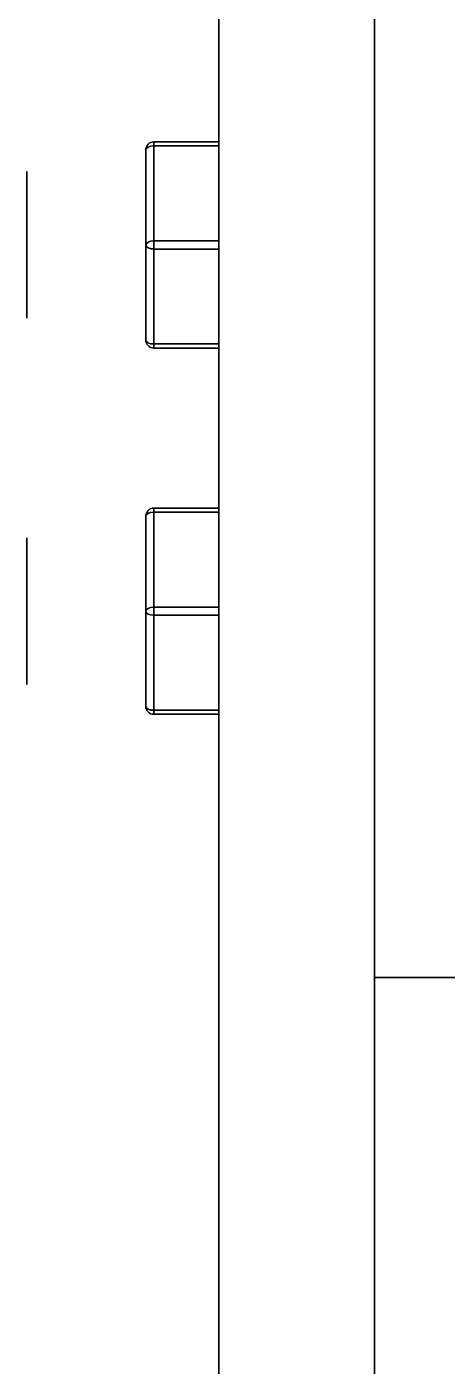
# Model space of a CAD drawing. Header units: millimetres. Extents: x -125 to 1811, y -680 to 320.
# Drawn here: x 1260.9 to 1306.8, y -387.2 to -240.9 of the extents above; entities that cross this region are included whole.
import ezdxf

# ---------------------------------------------------------------- set-up
doc = ezdxf.new("R2010")
doc.units = ezdxf.units.MM
doc.header["$MEASUREMENT"] = 0

msp = doc.modelspace()

# ---------------------------------------------------------------- linework, layer by layer
for p, q in [((1281.87, 320.27, 670.95), (1281.87, -679.73, 670.95)), ((1281.87, -679.73, 550.95), (1281.87, 320.27, 550.95)), ((1281.87, -679.73, 670.95), (1281.87, 320.27, 670.95)), ((1281.87, 320.27, 420.95), (1281.87, -679.73, 420.95)), ((1281.87, 320.27, 540.95), (1281.87, -679.73, 540.95)), ((1281.87, -679.73, 420.95), (1281.87, 320.27, 420.95)), ((1281.87, 320.27, 550.95), (1281.87, -679.73, 550.95)), ((1281.87, -679.73, 540.95), (1281.87, 320.27, 540.95)), ((1298.87, 320.27, 420.95), (1298.87, -679.73, 420.95)), ((1298.87, -679.73, 670.95), (1298.87, 320.27, 670.95)), ((1298.87, 320.27, 670.95), (1298.87, -679.73, 670.95)), ((1298.87, -679.73, 420.95), (1298.87, 320.27, 420.95)), ((1298.87, -344.73, 465.95), (1298.87, -104.73, 465.95)), ((1298.87, -104.73, 625.95), (1298.87, -344.73, 625.95)), ((1298.87, -344.73, 625.95), (1298.87, -104.73, 625.95)), ((1298.87, -344.73, 465.95), (1298.87, -104.73, 465.95)), ((1273.87, -264.73, 507.93), (1273.87, -254.36, 501.94)), ((1273.87, -254.36, 501.94), (1273.87, -254.36, 489.95)), ((1273.87, -254.36, 489.95), (1273.87, -264.73, 483.96)), ((1273.87, -264.73, 483.96), (1273.87, -254.36, 489.95)), ((1273.87, -254.36, 489.95), (1273.87, -254.36, 501.94)), ((1273.87, -254.36, 501.94), (1273.87, -264.73, 507.93)), ((1273.87, -254.36, 589.95), (1273.87, -254.36, 601.94)), ((1273.87, -264.73, 607.93), (1273.87, -254.36, 601.94)), ((1273.87, -254.36, 601.94), (1273.87, -254.36, 589.95)), ((1273.87, -254.36, 589.95), (1273.87, -264.73, 583.96)), ((1273.87, -254.36, 601.94), (1273.87, -264.73, 607.93)), ((1273.87, -264.73, 583.96), (1273.87, -254.36, 589.95)), ((1274.75, -253.48, 501.94), (1274.75, -253.48, 489.95)), ((1274.75, -253.48, 489.95), (1281.87, -253.48, 489.95)), ((1274.75, -253.48, 501.94), (1274.75, -253.48, 489.95)), ((1274.75, -253.48, 489.95), (1281.87, -253.48, 489.95)), ((1281.87, -253.48, 501.94), (1274.75, -253.48, 501.94)), ((1281.87, -253.48, 501.94), (1274.75, -253.48, 501.94)), ((1274.75, -253.48, 601.94), (1274.75, -253.48, 589.95)), ((1274.75, -253.48, 601.94), (1274.75, -253.48, 589.95)), ((1274.75, -253.48, 589.95), (1281.87, -253.48, 589.95)), ((1281.87, -253.48, 601.94), (1274.75, -253.48, 601.94)), ((1281.87, -253.48, 601.94), (1274.75, -253.48, 601.94)), ((1274.75, -253.48, 589.95), (1281.87, -253.48, 589.95)), ((1274.75, -253.92, 489.19), (1274.75, -264.29, 483.2)), ((1274.75, -253.92, 489.19), (1274.75, -264.29, 483.2)), ((1281.87, -253.92, 489.19), (1274.75, -253.92, 489.19)), ((1281.87, -253.92, 489.19), (1274.75, -253.92, 489.19)), ((1274.75, -264.29, 508.69), (1274.75, -253.92, 502.7)), ((1274.75, -253.92, 502.7), (1281.87, -253.92, 502.7)), ((1274.75, -264.29, 508.69), (1274.75, -253.92, 502.7)), ((1274.75, -253.92, 502.7), (1281.87, -253.92, 502.7)), ((1274.75, -264.29, 608.69), (1274.75, -253.92, 602.7)), ((1274.75, -253.92, 589.19), (1274.75, -264.29, 583.2)), ((1274.75, -264.29, 608.69), (1274.75, -253.92, 602.7)), ((1274.75, -253.92, 602.7), (1281.87, -253.92, 602.7)), ((1274.75, -253.92, 602.7), (1281.87, -253.92, 602.7)), ((1281.87, -253.92, 589.19), (1274.75, -253.92, 589.19)), ((1274.75, -253.92, 589.19), (1274.75, -264.29, 583.2)), ((1281.87, -253.92, 589.19), (1274.75, -253.92, 589.19)), ((1281.87, -253.48, 601.94), (1281.87, -253.48, 589.95)), ((1281.87, -253.48, 501.94), (1281.87, -253.48, 489.95)), ((1281.87, -253.48, 489.95), (1281.87, -253.48, 501.94)), ((1281.87, -253.48, 589.95), (1281.87, -253.48, 601.94)), ((1281.87, -264.29, 608.69), (1281.87, -253.92, 602.7)), ((1281.87, -253.92, 589.19), (1281.87, -264.29, 583.2)), ((1281.87, -264.29, 508.69), (1281.87, -253.92, 502.7)), ((1281.87, -253.92, 489.19), (1281.87, -264.29, 483.2)), ((1281.87, -264.29, 483.2), (1281.87, -253.92, 489.19)), ((1281.87, -253.92, 502.7), (1281.87, -264.29, 508.69)), ((1281.87, -253.92, 602.7), (1281.87, -264.29, 608.69)), ((1281.87, -264.29, 583.2), (1281.87, -253.92, 589.19)), ((1273.87, -275.11, 501.94), (1273.87, -264.73, 507.93)), ((1273.87, -264.73, 483.96), (1273.87, -275.11, 489.95)), ((1273.87, -264.73, 507.93), (1273.87, -275.11, 501.94)), ((1273.87, -275.11, 489.95), (1273.87, -264.73, 483.96)), ((1273.87, -275.11, 589.95), (1273.87, -264.73, 583.96)), ((1273.87, -264.73, 607.93), (1273.87, -275.11, 601.94)), ((1273.87, -275.11, 601.94), (1273.87, -264.73, 607.93)), ((1273.87, -264.73, 583.96), (1273.87, -275.11, 589.95)), ((1274.75, -264.29, 483.2), (1281.87, -264.29, 483.2)), ((1274.75, -264.29, 483.2), (1281.87, -264.29, 483.2)), ((1281.87, -264.29, 508.69), (1274.75, -264.29, 508.69)), ((1281.87, -264.29, 508.69), (1274.75, -264.29, 508.69)), ((1281.87, -264.29, 608.69), (1274.75, -264.29, 608.69)), ((1281.87, -264.29, 608.69), (1274.75, -264.29, 608.69)), ((1274.75, -264.29, 583.2), (1281.87, -264.29, 583.2)), ((1274.75, -264.29, 583.2), (1281.87, -264.29, 583.2)), ((1274.75, -275.55, 502.7), (1274.75, -265.18, 508.69)), ((1274.75, -265.18, 483.2), (1274.75, -275.55, 489.19)), ((1274.75, -275.55, 502.7), (1274.75, -265.18, 508.69)), ((1274.75, -265.18, 508.69), (1281.87, -265.18, 508.69)), ((1274.75, -265.18, 483.2), (1274.75, -275.55, 489.19)), ((1281.87, -265.18, 483.2), (1274.75, -265.18, 483.2)), ((1281.87, -265.18, 483.2), (1274.75, -265.18, 483.2)), ((1274.75, -265.18, 508.69), (1281.87, -265.18, 508.69)), ((1274.75, -265.18, 583.2), (1274.75, -275.55, 589.19)), ((1274.75, -275.55, 602.7), (1274.75, -265.18, 608.69)), ((1274.75, -265.18, 608.69), (1281.87, -265.18, 608.69)), ((1274.75, -265.18, 583.2), (1274.75, -275.55, 589.19)), ((1281.87, -265.18, 583.2), (1274.75, -265.18, 583.2)), ((1281.87, -265.18, 583.2), (1274.75, -265.18, 583.2)), ((1274.75, -275.55, 602.7), (1274.75, -265.18, 608.69)), ((1274.75, -265.18, 608.69), (1281.87, -265.18, 608.69)), ((1281.87, -275.55, 602.7), (1281.87, -265.18, 608.69)), ((1281.87, -265.18, 583.2), (1281.87, -275.55, 589.19)), ((1281.87, -275.55, 502.7), (1281.87, -265.18, 508.69)), ((1281.87, -265.18, 483.2), (1281.87, -275.55, 489.19)), ((1281.87, -265.18, 508.69), (1281.87, -275.55, 502.7)), ((1281.87, -275.55, 489.19), (1281.87, -265.18, 483.2)), ((1281.87, -275.55, 589.19), (1281.87, -265.18, 583.2)), ((1281.87, -265.18, 608.69), (1281.87, -275.55, 602.7)), ((1273.87, -275.11, 489.95), (1273.87, -275.11, 501.94)), ((1273.87, -275.11, 501.94), (1273.87, -275.11, 489.95)), ((1273.87, -275.11, 601.94), (1273.87, -275.11, 589.95)), ((1273.87, -275.11, 589.95), (1273.87, -275.11, 601.94)), ((1281.87, -275.55, 502.7), (1274.75, -275.55, 502.7)), ((1274.75, -275.55, 489.19), (1281.87, -275.55, 489.19)), ((1274.75, -275.55, 489.19), (1281.87, -275.55, 489.19)), ((1281.87, -275.55, 502.7), (1274.75, -275.55, 502.7)), ((1274.75, -275.55, 589.19), (1281.87, -275.55, 589.19)), ((1281.87, -275.55, 602.7), (1274.75, -275.55, 602.7)), ((1274.75, -275.55, 589.19), (1281.87, -275.55, 589.19)), ((1281.87, -275.55, 602.7), (1274.75, -275.55, 602.7)), ((1281.87, -275.99, 489.95), (1274.75, -275.99, 489.95)), ((1274.75, -275.99, 489.95), (1274.75, -275.99, 501.94)), ((1274.75, -275.99, 501.94), (1281.87, -275.99, 501.94)), ((1281.87, -275.99, 489.95), (1274.75, -275.99, 489.95)), ((1274.75, -275.99, 489.95), (1274.75, -275.99, 501.94)), ((1274.75, -275.99, 501.94), (1281.87, -275.99, 501.94)), ((1274.75, -275.99, 589.95), (1274.75, -275.99, 601.94)), ((1274.75, -275.99, 601.94), (1281.87, -275.99, 601.94)), ((1281.87, -275.99, 589.95), (1274.75, -275.99, 589.95)), ((1274.75, -275.99, 589.95), (1274.75, -275.99, 601.94)), ((1281.87, -275.99, 589.95), (1274.75, -275.99, 589.95)), ((1274.75, -275.99, 601.94), (1281.87, -275.99, 601.94)), ((1281.87, -275.99, 589.95), (1281.87, -275.99, 601.94)), ((1281.87, -275.99, 489.95), (1281.87, -275.99, 501.94)), ((1281.87, -275.99, 501.94), (1281.87, -275.99, 489.95)), ((1281.87, -275.99, 601.94), (1281.87, -275.99, 589.95)), ((1274.75, -293.48, 501.94), (1274.75, -293.48, 489.95)), ((1274.75, -293.48, 501.94), (1274.75, -293.48, 489.95)), ((1274.75, -293.48, 489.95), (1281.87, -293.48, 489.95)), ((1281.87, -293.48, 501.94), (1274.75, -293.48, 501.94)), ((1274.75, -293.48, 489.95), (1281.87, -293.48, 489.95)), ((1281.87, -293.48, 501.94), (1274.75, -293.48, 501.94)), ((1274.75, -293.48, 601.94), (1274.75, -293.48, 589.95)), ((1274.75, -293.48, 601.94), (1274.75, -293.48, 589.95)), ((1274.75, -293.48, 589.95), (1281.87, -293.48, 589.95)), ((1281.87, -293.48, 601.94), (1274.75, -293.48, 601.94)), ((1281.87, -293.48, 601.94), (1274.75, -293.48, 601.94)), ((1274.75, -293.48, 589.95), (1281.87, -293.48, 589.95)), ((1274.75, -293.92, 489.19), (1274.75, -304.29, 483.2)), ((1274.75, -293.92, 489.19), (1274.75, -304.29, 483.2)), ((1281.87, -293.92, 489.19), (1274.75, -293.92, 489.19)), ((1274.75, -304.29, 508.69), (1274.75, -293.92, 502.7)), ((1274.75, -293.92, 502.7), (1281.87, -293.92, 502.7)), ((1281.87, -293.92, 489.19), (1274.75, -293.92, 489.19)), ((1274.75, -293.92, 502.7), (1281.87, -293.92, 502.7)), ((1274.75, -304.29, 508.69), (1274.75, -293.92, 502.7)), ((1274.75, -293.92, 589.19), (1274.75, -304.29, 583.2)), ((1281.87, -293.92, 589.19), (1274.75, -293.92, 589.19)), ((1274.75, -293.92, 589.19), (1274.75, -304.29, 583.2)), ((1274.75, -304.29, 608.69), (1274.75, -293.92, 602.7)), ((1274.75, -304.29, 608.69), (1274.75, -293.92, 602.7)), ((1274.75, -293.92, 602.7), (1281.87, -293.92, 602.7)), ((1274.75, -293.92, 602.7), (1281.87, -293.92, 602.7)), ((1281.87, -293.92, 589.19), (1274.75, -293.92, 589.19)), ((1281.87, -293.48, 601.94), (1281.87, -293.48, 589.95)), ((1281.87, -293.48, 501.94), (1281.87, -293.48, 489.95)), ((1281.87, -293.48, 489.95), (1281.87, -293.48, 501.94)), ((1281.87, -293.48, 589.95), (1281.87, -293.48, 601.94)), ((1281.87, -304.29, 608.69), (1281.87, -293.92, 602.7)), ((1281.87, -293.92, 589.19), (1281.87, -304.29, 583.2)), ((1281.87, -304.29, 508.69), (1281.87, -293.92, 502.7)), ((1281.87, -293.92, 489.19), (1281.87, -304.29, 483.2)), ((1281.87, -304.29, 483.2), (1281.87, -293.92, 489.19)), ((1281.87, -293.92, 502.7), (1281.87, -304.29, 508.69)), ((1281.87, -304.29, 583.2), (1281.87, -293.92, 589.19)), ((1281.87, -293.92, 602.7), (1281.87, -304.29, 608.69)), ((1273.87, -304.73, 483.96), (1273.87, -294.36, 489.95)), ((1273.87, -294.36, 489.95), (1273.87, -294.36, 501.94)), ((1273.87, -294.36, 501.94), (1273.87, -304.73, 507.93)), ((1273.87, -304.73, 507.93), (1273.87, -294.36, 501.94)), ((1273.87, -294.36, 501.94), (1273.87, -294.36, 489.95)), ((1273.87, -294.36, 489.95), (1273.87, -304.73, 483.96)), ((1273.87, -304.73, 583.96), (1273.87, -294.36, 589.95)), ((1273.87, -294.36, 601.94), (1273.87, -304.73, 607.93)), ((1273.87, -294.36, 589.95), (1273.87, -294.36, 601.94)), ((1273.87, -304.73, 607.93), (1273.87, -294.36, 601.94)), ((1273.87, -294.36, 601.94), (1273.87, -294.36, 589.95)), ((1273.87, -294.36, 589.95), (1273.87, -304.73, 583.96)), ((1273.87, -304.73, 507.93), (1273.87, -315.11, 501.94)), ((1273.87, -315.11, 501.94), (1273.87, -304.73, 507.93)), ((1273.87, -304.73, 483.96), (1273.87, -315.11, 489.95)), ((1273.87, -315.11, 489.95), (1273.87, -304.73, 483.96)), ((1273.87, -304.73, 607.93), (1273.87, -315.11, 601.94)), ((1273.87, -315.11, 589.95), (1273.87, -304.73, 583.96)), ((1273.87, -315.11, 601.94), (1273.87, -304.73, 607.93)), ((1273.87, -304.73, 583.96), (1273.87, -315.11, 589.95)), ((1274.75, -304.29, 483.2), (1281.87, -304.29, 483.2)), ((1281.87, -304.29, 508.69), (1274.75, -304.29, 508.69)), ((1281.87, -304.29, 508.69), (1274.75, -304.29, 508.69)), ((1274.75, -304.29, 483.2), (1281.87, -304.29, 483.2)), ((1274.75, -304.29, 583.2), (1281.87, -304.29, 583.2)), ((1281.87, -304.29, 608.69), (1274.75, -304.29, 608.69)), ((1281.87, -304.29, 608.69), (1274.75, -304.29, 608.69)), ((1274.75, -304.29, 583.2), (1281.87, -304.29, 583.2)), ((1274.75, -315.55, 502.7), (1274.75, -305.18, 508.69)), ((1274.75, -305.18, 508.69), (1281.87, -305.18, 508.69)), ((1274.75, -305.18, 508.69), (1281.87, -305.18, 508.69)), ((1274.75, -315.55, 502.7), (1274.75, -305.18, 508.69)), ((1274.75, -305.18, 483.2), (1274.75, -315.55, 489.19)), ((1274.75, -305.18, 483.2), (1274.75, -315.55, 489.19)), ((1281.87, -305.18, 483.2), (1274.75, -305.18, 483.2)), ((1281.87, -305.18, 483.2), (1274.75, -305.18, 483.2)), ((1274.75, -305.18, 583.2), (1274.75, -315.55, 589.19)), ((1281.87, -305.18, 583.2), (1274.75, -305.18, 583.2)), ((1274.75, -315.55, 602.7), (1274.75, -305.18, 608.69)), ((1274.75, -305.18, 583.2), (1274.75, -315.55, 589.19)), ((1274.75, -305.18, 608.69), (1281.87, -305.18, 608.69)), ((1274.75, -315.55, 602.7), (1274.75, -305.18, 608.69)), ((1274.75, -305.18, 608.69), (1281.87, -305.18, 608.69)), ((1281.87, -305.18, 583.2), (1274.75, -305.18, 583.2)), ((1281.87, -315.55, 602.7), (1281.87, -305.18, 608.69)), ((1281.87, -305.18, 583.2), (1281.87, -315.55, 589.19)), ((1281.87, -315.55, 502.7), (1281.87, -305.18, 508.69)), ((1281.87, -305.18, 483.2), (1281.87, -315.55, 489.19)), ((1281.87, -305.18, 508.69), (1281.87, -315.55, 502.7)), ((1281.87, -315.55, 489.19), (1281.87, -305.18, 483.2)), ((1281.87, -315.55, 589.19), (1281.87, -305.18, 583.2)), ((1281.87, -305.18, 608.69), (1281.87, -315.55, 602.7)), ((1273.87, -315.11, 501.94), (1273.87, -315.11, 489.95)), ((1273.87, -315.11, 489.95), (1273.87, -315.11, 501.94)), ((1273.87, -315.11, 601.94), (1273.87, -315.11, 589.95)), ((1273.87, -315.11, 589.95), (1273.87, -315.11, 601.94)), ((1281.87, -315.55, 502.7), (1274.75, -315.55, 502.7)), ((1281.87, -315.55, 502.7), (1274.75, -315.55, 502.7)), ((1274.75, -315.55, 489.19), (1281.87, -315.55, 489.19)), ((1274.75, -315.55, 489.19), (1281.87, -315.55, 489.19)), ((1274.75, -315.55, 589.19), (1281.87, -315.55, 589.19)), ((1281.87, -315.55, 602.7), (1274.75, -315.55, 602.7)), ((1281.87, -315.55, 602.7), (1274.75, -315.55, 602.7)), ((1274.75, -315.55, 589.19), (1281.87, -315.55, 589.19)), ((1274.75, -315.99, 489.95), (1274.75, -315.99, 501.94)), ((1274.75, -315.99, 501.94), (1281.87, -315.99, 501.94)), ((1274.75, -315.99, 489.95), (1274.75, -315.99, 501.94)), ((1274.75, -315.99, 501.94), (1281.87, -315.99, 501.94)), ((1281.87, -315.99, 489.95), (1274.75, -315.99, 489.95)), ((1281.87, -315.99, 489.95), (1274.75, -315.99, 489.95)), ((1274.75, -315.99, 589.95), (1274.75, -315.99, 601.94)), ((1274.75, -315.99, 601.94), (1281.87, -315.99, 601.94)), ((1274.75, -315.99, 589.95), (1274.75, -315.99, 601.94)), ((1274.75, -315.99, 601.94), (1281.87, -315.99, 601.94)), ((1281.87, -315.99, 589.95), (1274.75, -315.99, 589.95)), ((1281.87, -315.99, 589.95), (1274.75, -315.99, 589.95)), ((1281.87, -315.99, 589.95), (1281.87, -315.99, 601.94)), ((1281.87, -315.99, 489.95), (1281.87, -315.99, 501.94)), ((1281.87, -315.99, 501.94), (1281.87, -315.99, 489.95)), ((1281.87, -315.99, 601.94), (1281.87, -315.99, 589.95)), ((1298.87, -344.73, 625.95), (1298.87, -344.73, 465.95)), ((1310.87, -344.73, 625.95), (1298.87, -344.73, 625.95)), ((1310.87, -344.73, 465.95), (1298.87, -344.73, 465.95)), ((1298.87, -344.73, 465.95), (1298.87, -344.73, 625.95)), ((1298.87, -344.73, 625.95), (1310.87, -344.73, 625.95)), ((1310.87, -344.73, 465.95), (1298.87, -344.73, 465.95))]:
    msp.add_line(p, q)
at = {"extrusion": (-1, 0, 0)}
for centre in [(264.73, 495.95, -1260.87), (264.73, 595.95, -1260.87), (304.73, 495.95, -1260.87), (304.73, 595.95, -1260.87)]:
    msp.add_circle(centre, 8, dxfattribs=at)
for centre, start, end in [((1274.75, -254.36, 489.95), 90, 180), ((1274.75, -254.36, 501.94), 90, 180), ((1274.75, -254.36, 589.95), 90, 180), ((1274.75, -254.36, 601.94), 90, 180), ((1274.75, -275.11, 489.95), 180, 270), ((1274.75, -275.11, 501.94), 180, 270), ((1274.75, -275.11, 601.94), 180, 270), ((1274.75, -275.11, 589.95), 180, 270), ((1274.75, -294.36, 489.95), 90, 180), ((1274.75, -294.36, 501.94), 90, 180), ((1274.75, -294.36, 601.94), 90, 180), ((1274.75, -294.36, 589.95), 90, 180), ((1274.75, -315.11, 489.95), 180, 270), ((1274.75, -315.11, 501.94), 180, 270), ((1274.75, -315.11, 601.94), 180, 270), ((1274.75, -315.11, 589.95), 180, 270)]:
    msp.add_arc(centre, 0.882, start, end)
at = {"extrusion": (0, -2.22045e-16, -1)}
for centre, start, end in [((-1274.75, -254.36, -501.94), 360, 90), ((-1274.75, -254.36, -601.94), 360, 90), ((-1274.75, -275.11, -489.95), 270, 0), ((-1274.75, -294.36, -501.94), 360, 90), ((-1274.75, -294.36, -601.94), 360, 90), ((-1274.75, -315.11, -489.95), 270, 0)]:
    msp.add_arc(centre, 0.882, start, end, dxfattribs=at)
at = {"extrusion": (-3.02105e-10, 1.13691e-14, -1)}
for centre in [(-1274.75, -254.36, -489.95), (-1274.75, -294.36, -489.95)]:
    msp.add_arc(centre, 0.882, 0, 90, dxfattribs=at)
at = {"extrusion": (-3.02095e-10, 4.12217e-14, -1)}
for centre in [(-1274.75, -254.36, -589.95), (-1274.75, -294.36, -589.95)]:
    msp.add_arc(centre, 0.882, 0, 90, dxfattribs=at)
at = {"extrusion": (3.01947e-10, -0.866025, -0.5)}
msp.add_arc((1274.75, 551.49, -24.7), 0.882, 180, 270, dxfattribs=at)
at = {"extrusion": (6.06348e-14, 0.866025, 0.5)}
msp.add_arc((-1274.75, 551.49, 24.7), 0.882, 270, 360, dxfattribs=at)
at = {"extrusion": (3.01966e-10, -0.866025, 0.5)}
msp.add_arc((1274.75, 307.51, 471.25), 0.882, 90, 180, dxfattribs=at)
at = {"extrusion": (-3.02045e-10, 0.866025, -0.5)}
for centre in [(-1274.75, 307.51, -471.25), (-1274.75, 287.51, -505.89)]:
    msp.add_arc(centre, 0.882, 0, 90, dxfattribs=at)
at = {"extrusion": (4.16999e-14, 0.866025, 0.5)}
msp.add_arc((-1274.75, 638.1, 74.7), 0.882, 270, 0, dxfattribs=at)
at = {"extrusion": (-3.01835e-10, 0.866025, -0.5)}
for centre in [(-1274.75, 394.11, -521.25), (-1274.75, 374.11, -555.89)]:
    msp.add_arc(centre, 0.882, 0, 90, dxfattribs=at)
at = {"extrusion": (3.01947e-10, -0.866025, 0.5)}
msp.add_arc((1274.75, 394.11, 521.25), 0.882, 90, 180, dxfattribs=at)
at = {"extrusion": (3.01966e-10, -0.866025, -0.5)}
msp.add_arc((1274.75, 638.1, -74.7), 0.882, 180, 270, dxfattribs=at)
at = {"extrusion": (-1, 1.04108e-13, -6.0107e-14)}
for centre, start, end in [((254.36, 489.95, -1274.75), 180, 240), ((254.36, 589.95, -1281.87), 180, 240), ((294.36, 489.95, -1274.75), 180, 240), ((315.11, 601.94, -1281.87), 0, 60), ((315.11, 601.94, -1281.87), 0, 60)]:
    msp.add_arc(centre, 0.882, start, end, dxfattribs=at)
at = {"extrusion": (1, 6.0107e-14, -1.61056e-14)}
for centre in [(-254.36, 489.95, 1274.75), (-294.36, 489.95, 1274.75)]:
    msp.add_arc(centre, 0.882, 300, 0, dxfattribs=at)
at = {"extrusion": (1, 1.04108e-13, 6.0107e-14)}
for centre in [(-254.36, 501.94, 1274.75), (-254.36, 601.94, 1274.75), (-294.36, 501.94, 1274.75), (-294.36, 601.94, 1274.75)]:
    msp.add_arc(centre, 0.882, 0, 60, dxfattribs=at)
at = {"extrusion": (-1, 1.04108e-13, 6.0107e-14)}
for centre in [(254.36, 501.94, -1274.75), (294.36, 501.94, -1274.75)]:
    msp.add_arc(centre, 0.882, 120, 180, dxfattribs=at)
at = {"extrusion": (-1, -3.1477e-13, 4.97303e-14)}
msp.add_arc((254.36, 589.95, -1274.75), 0.882, 180, 216.5202, dxfattribs=at)
at = {"extrusion": (-1, -4.81825e-13, -1.25636e-13)}
msp.add_arc((254.36, 601.94, -1274.75), 0.882, 150.771, 180, dxfattribs=at)
at = {"extrusion": (1, 4.40014e-14, -4.40014e-14)}
msp.add_arc((-254.36, 589.95, 1274.75), 0.882, 300, 360, dxfattribs=at)
at = {"extrusion": (-1, 3.20009e-13, 3.15731e-13)}
msp.add_arc((254.36, 601.94, -1274.75), 0.882, 120, 150.771, dxfattribs=at)
at = {"extrusion": (-1, -4.45091e-13, 6.17756e-13)}
msp.add_arc((254.36, 589.95, -1274.75), 0.882, 216.5202, 240, dxfattribs=at)
at = {"extrusion": (-1, 0, 0)}
for centre, radius, start, end in [((254.36, 601.94, -1281.87), 0.882, 120, 180), ((254.36, 589.95, -1281.87), 0.882, 180, 240), ((254.36, 501.94, -1281.87), 0.882, 120, 180), ((254.36, 489.95, -1281.87), 0.882, 180, 240), ((254.36, 489.95, -1281.87), 0.882, 180, 240), ((254.36, 501.94, -1281.87), 0.882, 120, 180), ((254.36, 601.94, -1281.87), 0.882, 120, 180), ((264.73, 495.95, -1273.87), 8, 68.9247, 178.4665), ((264.73, 583.96, -1274.75), 0.882, 240, 279.4895), ((264.73, 507.93, -1281.87), 0.882, 60, 120), ((264.73, 483.96, -1281.87), 0.882, 240, 300), ((264.73, 483.96, -1281.87), 0.882, 240, 300), ((264.73, 507.93, -1281.87), 0.882, 60, 120), ((264.73, 495.95, -1273.87), 8, 0, 0), ((275.11, 601.94, -1281.87), 0.882, 0, 60), ((275.11, 589.95, -1281.87), 0.882, 300, 0), ((275.11, 501.94, -1281.87), 0.882, 0, 60), ((275.11, 489.95, -1281.87), 0.882, 300, 0), ((275.11, 489.95, -1281.87), 0.882, 300, 0), ((275.11, 501.94, -1281.87), 0.882, 0, 60), ((275.11, 589.95, -1281.87), 0.882, 300, 0), ((275.11, 601.94, -1281.87), 0.882, 0, 60), ((294.36, 601.94, -1274.75), 0.882, 120, 150.771), ((294.36, 589.95, -1274.75), 0.882, 216.5202, 240), ((294.36, 601.94, -1281.87), 0.882, 120, 180), ((294.36, 589.95, -1281.87), 0.882, 180, 240), ((294.36, 501.94, -1281.87), 0.882, 120, 180), ((294.36, 489.95, -1281.87), 0.882, 180, 240), ((294.36, 489.95, -1281.87), 0.882, 180, 240), ((294.36, 501.94, -1281.87), 0.882, 120, 180), ((294.36, 601.94, -1281.87), 0.882, 120, 180), ((294.36, 589.95, -1281.87), 0.882, 180, 240), ((304.73, 495.95, -1273.87), 8, 68.9247, 178.4665), ((304.73, 595.95, -1273.87), 8, 181.5335, 291.0753), ((304.73, 483.96, -1274.75), 0.882, 240, 300), ((304.73, 583.96, -1274.75), 0.882, 240, 279.4895), ((304.73, 583.96, -1274.75), 0.882, 279.4895, 300), ((304.73, 583.96, -1281.87), 0.882, 240, 300), ((304.73, 507.93, -1281.87), 0.882, 60, 120), ((304.73, 483.96, -1281.87), 0.882, 240, 300), ((304.73, 507.93, -1281.87), 0.882, 60, 120), ((304.73, 483.96, -1281.87), 0.882, 240, 300), ((304.73, 583.96, -1281.87), 0.882, 240, 300), ((304.73, 595.95, -1273.87), 8, 0, 28.2456), ((304.73, 495.95, -1273.87), 8, 0, 0), ((315.11, 601.94, -1274.75), 0.882, 30.771, 60), ((315.11, 589.95, -1281.87), 0.882, 300, 0), ((315.11, 501.94, -1281.87), 0.882, 0, 60), ((315.11, 489.95, -1281.87), 0.882, 300, 0), ((315.11, 501.94, -1281.87), 0.882, 0, 60), ((315.11, 489.95, -1281.87), 0.882, 300, 0), ((315.11, 589.95, -1281.87), 0.882, 300, 0)]:
    msp.add_arc(centre, radius, start, end, dxfattribs=at)
at = {"extrusion": (1, 2.60324e-29, 3.55271e-15)}
for centre, end in [((-264.73, 495.95, 1273.87), 360), ((-264.73, 595.95, 1273.87), 0)]:
    msp.add_arc(centre, 8, 180, end, dxfattribs=at)
at = {"extrusion": (1, 0, 0)}
for centre, radius, start, end in [((-264.73, 495.95, 1273.87), 8, 360, 180), ((-264.73, 595.95, 1273.87), 8, 360, 180), ((-264.73, 507.93, 1274.75), 0.882, 60, 120), ((-304.73, 495.95, 1273.87), 8, 180, 0), ((-304.73, 595.95, 1273.87), 8, 180, 360), ((-304.73, 483.96, 1274.75), 0.882, 240, 300)]:
    msp.add_arc(centre, radius, start, end, dxfattribs=at)
at = {"extrusion": (1, 1.889e-15, -2.61102e-15)}
for centre in [(-264.73, 495.95, 1273.87), (-304.73, 495.95, 1273.87)]:
    msp.add_arc(centre, 8, 1.5335, 262.717, dxfattribs=at)
at = {"extrusion": (-1, -2.78372e-15, -2.4455e-15)}
for centre in [(264.73, 595.95, -1273.87), (304.73, 595.95, -1273.87)]:
    msp.add_arc(centre, 8, 181.5335, 82.717, dxfattribs=at)
at = {"extrusion": (-1, -1.34106e-29, -3.55271e-15)}
msp.add_arc((264.73, 595.95, -1273.87), 8, 181.5335, 291.0753, dxfattribs=at)
at = {"extrusion": (-1.40433e-10, -0.866025, -0.5)}
msp.add_arc((1274.75, 551.49, -12.71), 0.882, 180, 270, dxfattribs=at)
at = {"extrusion": (-3.01953e-10, 0.866025, 0.5)}
for centre in [(-1274.75, 551.49, 12.71), (-1274.75, 571.49, -21.93)]:
    msp.add_arc(centre, 0.882, 270, 360, dxfattribs=at)
at = {"extrusion": (-3.01963e-10, 0.866025, -0.5)}
for centre in [(-1274.75, 307.51, -483.23), (-1274.75, 287.51, -517.87)]:
    msp.add_arc(centre, 0.882, 0, 90, dxfattribs=at)
at = {"extrusion": (-1.40578e-10, -0.866025, 0.5)}
msp.add_arc((1274.75, 307.51, 483.23), 0.882, 90, 180, dxfattribs=at)
at = {"extrusion": (-1.40606e-10, -0.866025, -0.5)}
msp.add_arc((1274.75, 638.1, -62.71), 0.882, 180, 270, dxfattribs=at)
at = {"extrusion": (-3.01954e-10, 0.866025, -0.5)}
for centre in [(-1274.75, 394.11, -533.23), (-1274.75, 374.11, -567.87)]:
    msp.add_arc(centre, 0.882, 0, 90, dxfattribs=at)
at = {"extrusion": (-3.01963e-10, 0.866025, 0.5)}
for centre in [(-1274.75, 638.1, 62.71), (-1274.75, 658.1, 28.07)]:
    msp.add_arc(centre, 0.882, 270, 360, dxfattribs=at)
at = {"extrusion": (-1.40588e-10, -0.866025, 0.5)}
msp.add_arc((1274.75, 394.11, 533.23), 0.882, 90, 180, dxfattribs=at)
at = {"extrusion": (-3.02233e-10, -0.866025, -0.5)}
for centre in [(1274.75, 572.24, -24.7), (1274.75, 592.24, 9.94)]:
    msp.add_arc(centre, 0.882, 90, 180, dxfattribs=at)
at = {"extrusion": (-3.02223e-10, -0.866025, 0.5)}
for centre in [(1274.75, 286.76, 471.25), (1274.75, 266.76, 505.89)]:
    msp.add_arc(centre, 0.882, 180, 270, dxfattribs=at)
at = {"extrusion": (1.44809e-13, 0.866025, -0.5)}
msp.add_arc((-1274.75, 286.76, -471.25), 0.882, 270, 360, dxfattribs=at)
at = {"extrusion": (1.28241e-14, 0.866025, 0.5)}
msp.add_arc((-1274.75, 572.24, 24.7), 0.882, 0, 90, dxfattribs=at)
at = {"extrusion": (-3.02233e-10, -0.866025, 0.5)}
for centre in [(1274.75, 373.36, 521.25), (1274.75, 353.36, 555.89), (1274.75, 353.36, 567.87)]:
    msp.add_arc(centre, 0.882, 180, 270, dxfattribs=at)
at = {"extrusion": (-3.02223e-10, -0.866025, -0.5)}
for centre in [(1274.75, 658.85, -74.7), (1274.75, 678.85, -40.06)]:
    msp.add_arc(centre, 0.882, 90, 180, dxfattribs=at)
at = {"extrusion": (6.87252e-14, 0.866025, -0.5)}
msp.add_arc((-1274.75, 373.36, -521.25), 0.882, 270, 360, dxfattribs=at)
at = {"extrusion": (-2.44433e-14, 0.866025, 0.5)}
msp.add_arc((-1274.75, 658.85, 74.7), 0.882, 360, 90, dxfattribs=at)
at = {"extrusion": (1, -8.44153e-24, -1.20214e-13)}
msp.add_arc((-264.73, 483.96, 1274.75), 0.882, 240, 300, dxfattribs=at)
at = {"extrusion": (-1, -8.44153e-24, -1.20214e-13)}
msp.add_arc((264.73, 483.96, -1274.75), 0.882, 240, 300, dxfattribs=at)
at = {"extrusion": (-1, -9.62375e-14, -3.98032e-13)}
msp.add_arc((264.73, 507.93, -1274.75), 0.882, 80.5105, 120, dxfattribs=at)
at = {"extrusion": (1, 8.43954e-24, -1.20214e-13)}
for centre in [(-264.73, 607.93, 1274.75), (-304.73, 507.93, 1274.75)]:
    msp.add_arc(centre, 0.882, 60, 120, dxfattribs=at)
at = {"extrusion": (-1, 8.43954e-24, -1.20214e-13)}
msp.add_arc((264.73, 607.93, -1274.75), 0.882, 60, 120, dxfattribs=at)
at = {"extrusion": (1, -8.43959e-24, -1.20214e-13)}
for centre in [(-264.73, 583.96, 1274.75), (-304.73, 583.96, 1274.75)]:
    msp.add_arc(centre, 0.882, 240, 300, dxfattribs=at)
at = {"extrusion": (-1, -8.44148e-24, 1.20214e-13)}
for centre in [(264.73, 607.93, -1281.87), (264.73, 607.93, -1281.87), (304.73, 607.93, -1281.87), (304.73, 607.93, -1281.87)]:
    msp.add_arc(centre, 0.882, 60, 120, dxfattribs=at)
at = {"extrusion": (-1, -8.44347e-24, -1.20214e-13)}
msp.add_arc((264.73, 583.96, -1281.87), 0.882, 240, 300, dxfattribs=at)
msp.add_arc((264.73, 583.96, -1281.87), 0.882, 240, 300, dxfattribs=at)
at = {"extrusion": (-1, 2.10223e-13, -4.51798e-13)}
msp.add_arc((264.73, 507.93, -1274.75), 0.882, 60, 80.5105, dxfattribs=at)
at = {"extrusion": (-1, -3.40663e-13, -9.49098e-13)}
msp.add_arc((264.73, 583.96, -1274.75), 0.882, 279.4895, 300, dxfattribs=at)
at = {"extrusion": (-1, -2.86341e-14, 1.0958e-14)}
msp.add_arc((264.73, 595.95, -1273.87), 8, 0, 28.2456, dxfattribs=at)
at = {"extrusion": (3.02235e-10, 0.866025, 0.5)}
for centre in [(-1274.75, 572.24, 12.71), (-1274.75, 592.24, -21.93)]:
    msp.add_arc(centre, 0.882, 0, 90, dxfattribs=at)
at = {"extrusion": (3.02216e-10, 0.866025, -0.5)}
for centre in [(-1274.75, 286.76, -483.23), (-1274.75, 266.76, -517.87)]:
    msp.add_arc(centre, 0.882, 270, 0, dxfattribs=at)
at = {"extrusion": (-3.02026e-10, -0.866025, 0.5)}
for centre in [(1274.75, 286.76, 483.23), (1274.75, 266.76, 517.87)]:
    msp.add_arc(centre, 0.882, 180, 270, dxfattribs=at)
at = {"extrusion": (-1.13884e-14, -2.77161e-14, -1)}
msp.add_arc((-1274.75, -275.11, -501.94), 0.882, 270, 0, dxfattribs=at)
at = {"extrusion": (-1.55697e-13, -0.866025, -0.5)}
msp.add_arc((1274.75, 572.24, -12.71), 0.882, 90, 180, dxfattribs=at)
at = {"extrusion": (-6.53686e-14, -0.866025, -0.5)}
msp.add_arc((1274.75, 658.85, -62.71), 0.882, 90, 180, dxfattribs=at)
at = {"extrusion": (-3.01963e-10, -0.866025, 0.5)}
msp.add_arc((1274.75, 373.36, 533.23), 0.882, 180, 270, dxfattribs=at)
at = {"extrusion": (-5.6942e-15, -1.39691e-14, -1)}
for centre in [(-1274.75, -275.11, -589.95), (-1274.75, -315.11, -589.95)]:
    msp.add_arc(centre, 0.882, 270, 0, dxfattribs=at)
at = {"extrusion": (1.13884e-14, 2.7272e-14, -1)}
msp.add_arc((-1274.75, -275.11, -601.94), 0.882, 270, 0, dxfattribs=at)
at = {"extrusion": (3.02235e-10, 0.866025, -0.5)}
for centre in [(-1274.75, 373.36, -533.23), (-1274.75, 353.36, -567.87)]:
    msp.add_arc(centre, 0.882, 270, 0, dxfattribs=at)
at = {"extrusion": (3.02216e-10, 0.866025, 0.5)}
for centre in [(-1274.75, 658.85, 62.71), (-1274.75, 678.85, 28.07)]:
    msp.add_arc(centre, 0.882, 0, 90, dxfattribs=at)
at = {"extrusion": (-1, -1.04108e-13, -6.0107e-14)}
for centre in [(275.11, 489.95, -1274.75), (315.11, 489.95, -1274.75)]:
    msp.add_arc(centre, 0.882, 300, 0, dxfattribs=at)
at = {"extrusion": (1, -1.04108e-13, -6.0107e-14)}
for centre in [(-275.11, 489.95, 1274.75), (-275.11, 589.95, 1274.75), (-315.11, 489.95, 1274.75), (-315.11, 589.95, 1274.75)]:
    msp.add_arc(centre, 0.882, 180, 240, dxfattribs=at)
at = {"extrusion": (-1, -1.04108e-13, 6.0107e-14)}
for centre in [(275.11, 501.94, -1274.75), (315.11, 501.94, -1274.75)]:
    msp.add_arc(centre, 0.882, 0, 60, dxfattribs=at)
at = {"extrusion": (1, -6.0107e-14, 1.61056e-14)}
for centre in [(-275.11, 501.94, 1274.75), (-315.11, 501.94, 1274.75), (-315.11, 601.94, 1274.75)]:
    msp.add_arc(centre, 0.882, 120, 180, dxfattribs=at)
at = {"extrusion": (-1, 3.49717e-13, -3.54455e-13)}
msp.add_arc((275.11, 601.94, -1274.75), 0.882, 30.771, 60, dxfattribs=at)
at = {"extrusion": (-1, -4.39172e-13, -4.60723e-13)}
msp.add_arc((275.11, 589.95, -1274.75), 0.882, 300, 336.5202, dxfattribs=at)
at = {"extrusion": (1, -1.04108e-13, 6.0107e-14)}
msp.add_arc((-275.11, 601.94, 1274.75), 0.882, 120, 180, dxfattribs=at)
at = {"extrusion": (-1, 4.33435e-13, -1.1927e-13)}
for centre in [(275.11, 601.94, -1274.75), (315.11, 601.94, -1274.75)]:
    msp.add_arc(centre, 0.882, 360, 30.771, dxfattribs=at)
at = {"extrusion": (-1, -7.57538e-13, -7.65821e-14)}
msp.add_arc((275.11, 589.95, -1274.75), 0.882, 336.5202, 0, dxfattribs=at)
at = {"extrusion": (3.02216e-10, -0.866025, -0.5)}
msp.add_arc((1274.75, 571.49, 9.94), 0.882, 180, 270, dxfattribs=at)
at = {"extrusion": (4.08909e-13, 0.866025, 0.5)}
msp.add_arc((-1274.75, 571.49, -9.94), 0.882, 270, 360, dxfattribs=at)
at = {"extrusion": (3.02235e-10, -0.866025, 0.5)}
msp.add_arc((1274.75, 287.51, 505.89), 0.882, 90, 180, dxfattribs=at)
at = {"extrusion": (3.02235e-10, -0.866025, -0.5)}
msp.add_arc((1274.75, 658.1, -40.06), 0.882, 180, 270, dxfattribs=at)
at = {"extrusion": (3.02216e-10, -0.866025, 0.5)}
msp.add_arc((1274.75, 374.11, 555.89), 0.882, 90, 180, dxfattribs=at)
at = {"extrusion": (3.11049e-13, 0.866025, 0.5)}
msp.add_arc((-1274.75, 658.1, 40.06), 0.882, 270, 360, dxfattribs=at)
at = {"extrusion": (-1, 4.81825e-13, 1.25636e-13)}
msp.add_arc((294.36, 601.94, -1274.75), 0.882, 150.771, 180, dxfattribs=at)
at = {"extrusion": (-1, -3.03814e-13, 1.00242e-13)}
msp.add_arc((294.36, 589.95, -1274.75), 0.882, 180, 216.5202, dxfattribs=at)
at = {"extrusion": (1, -4.40014e-14, 4.40014e-14)}
msp.add_arc((-294.36, 589.95, 1274.75), 0.882, 300, 360, dxfattribs=at)
at = {"extrusion": (1, -2.44547e-29, -3.55271e-15)}
for centre in [(-304.73, 495.95, 1273.87), (-304.73, 595.95, 1273.87)]:
    msp.add_arc(centre, 8, 360, 180, dxfattribs=at)
at = {"extrusion": (-1.40657e-10, -0.866025, 0.5)}
msp.add_arc((1274.75, 287.51, 517.87), 0.882, 90, 180, dxfattribs=at)
at = {"extrusion": (-1.40425e-10, -0.866025, -0.5)}
msp.add_arc((1274.75, 571.49, 21.93), 0.882, 180, 270, dxfattribs=at)
at = {"extrusion": (-1.4058e-10, -0.866025, 0.5)}
msp.add_arc((1274.75, 374.11, 567.87), 0.882, 90, 180, dxfattribs=at)
at = {"extrusion": (-1.40416e-10, -0.866025, -0.5)}
msp.add_arc((1274.75, 658.1, -28.07), 0.882, 180, 270, dxfattribs=at)
at = {"extrusion": (3.43325e-13, 0.866025, 0.5)}
msp.add_arc((-1274.75, 592.24, -9.94), 0.882, 0, 90, dxfattribs=at)
at = {"extrusion": (6.82519e-14, 0.866025, -0.5)}
msp.add_arc((-1274.75, 266.76, -505.89), 0.882, 270, 360, dxfattribs=at)
at = {"extrusion": (2.66724e-13, 0.866025, 0.5)}
msp.add_arc((-1274.75, 678.85, 40.06), 0.882, 0, 90, dxfattribs=at)
at = {"extrusion": (1.47649e-13, 0.866025, -0.5)}
msp.add_arc((-1274.75, 353.36, -555.89), 0.882, 270, 0, dxfattribs=at)
at = {"extrusion": (-1, 9.75651e-14, 5.39259e-13)}
msp.add_arc((304.73, 507.93, -1274.75), 0.882, 80.5105, 120, dxfattribs=at)
at = {"extrusion": (-1, 8.44148e-24, -1.20214e-13)}
msp.add_arc((304.73, 607.93, -1274.75), 0.882, 60, 120, dxfattribs=at)
at = {"extrusion": (1, 8.44148e-24, -1.20214e-13)}
msp.add_arc((-304.73, 607.93, 1274.75), 0.882, 60, 120, dxfattribs=at)
at = {"extrusion": (-1, 3.40663e-13, -9.49098e-13)}
msp.add_arc((304.73, 507.93, -1274.75), 0.882, 60, 80.5105, dxfattribs=at)
at = {"extrusion": (3.08296e-14, 4.67132e-14, -1)}
msp.add_arc((-1274.75, -315.11, -501.94), 0.882, 270, 0, dxfattribs=at)
at = {"extrusion": (-1.49285e-13, -0.866025, -0.5)}
msp.add_arc((1274.75, 592.24, 21.93), 0.882, 90, 180, dxfattribs=at)
at = {"extrusion": (-5.73212e-14, -0.866025, -0.5)}
msp.add_arc((1274.75, 678.85, -28.07), 0.882, 90, 180, dxfattribs=at)
at = {"extrusion": (1.70826e-14, 4.1019e-14, -1)}
msp.add_arc((-1274.75, -315.11, -601.94), 0.882, 270, 0, dxfattribs=at)
at = {"extrusion": (-1, 2.38719e-13, 2.12989e-13)}
msp.add_arc((315.11, 589.95, -1274.75), 0.882, 300, 336.5202, dxfattribs=at)
at = {"extrusion": (-1, -7.54023e-13, -1.56698e-13)}
msp.add_arc((315.11, 589.95, -1274.75), 0.882, 336.5202, 0, dxfattribs=at)

doc.saveas('drawing.dxf')
